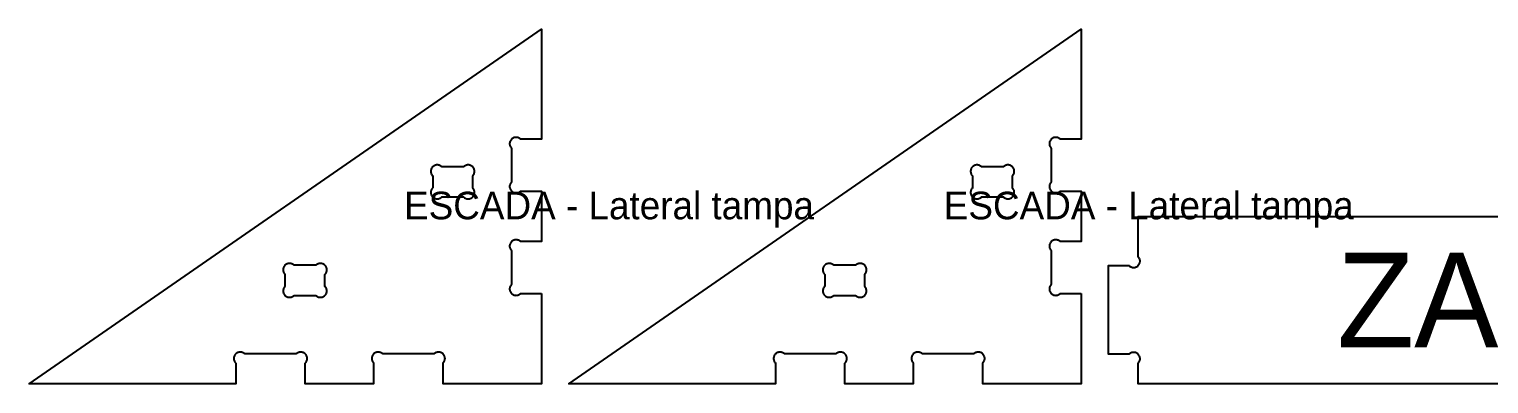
# Model space of a CAD drawing. Header units: millimetres. Extents: x 0 to 2750, y 0 to 1840.
# Drawn here: x 960 to 1701, y 386 to 566 of the extents above; entities that cross this region are included whole.
import ezdxf
from ezdxf.enums import TextEntityAlignment as Align

# ---------------------------------------------------------------- set-up
doc = ezdxf.new("R2010")
doc.units = ezdxf.units.MM
for name, color, linetype in [('CORTE_EXTERNO', 1, 'Continuous'), ('CORTE_INTERNO', 5, 'Continuous'), ('ETIQUETAS_NAO_CORTAR', 8, 'Continuous'), ('GRAVACAO', 3, 'Continuous')]:
    doc.layers.add(name, color=color, linetype=linetype)

msp = doc.modelspace()

# ---------------------------------------------------------------- linework, layer by layer
at = {"layer": 'CORTE_EXTERNO'}
for points in [[(1220, 431.85), (1220, 386), (1170.15, 386), (1170.15, 396.55), (1170.36, 396.79), (1170.55, 397.05), (1170.72, 397.32), (1170.85, 397.61), (1170.96, 397.91), (1171.04, 398.22), (1171.09, 398.53), (1171.1, 398.85), (1171.09, 399.17), (1171.04, 399.49), (1170.96, 399.8), (1170.85, 400.1), (1170.72, 400.38), (1170.55, 400.66), (1170.36, 400.91), (1170.15, 401.15), (1169.91, 401.36), (1169.66, 401.55), (1169.38, 401.72), (1169.1, 401.85), (1168.8, 401.96), (1168.49, 402.04), (1168.17, 402.09), (1167.85, 402.1), (1167.53, 402.09), (1167.22, 402.04), (1166.91, 401.96), (1166.61, 401.85), (1166.32, 401.72), (1166.05, 401.55), (1165.79, 401.36), (1165.55, 401.15), (1139.45, 401.15), (1139.45, 401.15), (1139.21, 401.36), (1138.95, 401.55), (1138.68, 401.72), (1138.39, 401.85), (1138.09, 401.96), (1137.78, 402.04), (1137.47, 402.09), (1137.15, 402.1), (1136.83, 402.09), (1136.51, 402.04), (1136.2, 401.96), (1135.9, 401.85), (1135.62, 401.72), (1135.34, 401.55), (1135.09, 401.36), (1134.85, 401.15), (1134.64, 400.91), (1134.45, 400.66), (1134.28, 400.38), (1134.15, 400.1), (1134.04, 399.8), (1133.96, 399.49), (1133.91, 399.17), (1133.9, 398.85), (1133.91, 398.53), (1133.96, 398.22), (1134.04, 397.91), (1134.15, 397.61), (1134.28, 397.32), (1134.45, 397.05), (1134.64, 396.79), (1134.85, 396.55), (1134.85, 386), (1100.15, 386), (1100.15, 396.55), (1100.36, 396.79), (1100.55, 397.05), (1100.72, 397.32), (1100.85, 397.61), (1100.96, 397.91), (1101.04, 398.22), (1101.09, 398.53), (1101.1, 398.85), (1101.09, 399.17), (1101.04, 399.49), (1100.96, 399.8), (1100.85, 400.1), (1100.72, 400.38), (1100.55, 400.66), (1100.36, 400.91), (1100.15, 401.15), (1099.91, 401.36), (1099.66, 401.55), (1099.38, 401.72), (1099.1, 401.85), (1098.8, 401.96), (1098.49, 402.04), (1098.17, 402.09), (1097.85, 402.1), (1097.53, 402.09), (1097.22, 402.04), (1096.91, 401.96), (1096.61, 401.85), (1096.32, 401.72), (1096.05, 401.55), (1095.79, 401.36), (1095.55, 401.15), (1069.45, 401.15), (1069.45, 401.15), (1069.21, 401.36), (1068.95, 401.55), (1068.68, 401.72), (1068.39, 401.85), (1068.09, 401.96), (1067.78, 402.04), (1067.47, 402.09), (1067.15, 402.1), (1066.83, 402.09), (1066.51, 402.04), (1066.2, 401.96), (1065.9, 401.85), (1065.62, 401.72), (1065.34, 401.55), (1065.09, 401.36), (1064.85, 401.15), (1064.64, 400.91), (1064.45, 400.66), (1064.28, 400.38), (1064.15, 400.1), (1064.04, 399.8), (1063.96, 399.49), (1063.91, 399.17), (1063.9, 398.85), (1063.91, 398.53), (1063.96, 398.22), (1064.04, 397.91), (1064.15, 397.61), (1064.28, 397.32), (1064.45, 397.05), (1064.64, 396.79), (1064.85, 396.55), (1064.85, 386), (960, 386), (1220, 566), (1220, 510.15), (1209.45, 510.15), (1209.21, 510.36), (1208.95, 510.55), (1208.68, 510.72), (1208.39, 510.85), (1208.09, 510.96), (1207.78, 511.04), (1207.47, 511.09), (1207.15, 511.1), (1206.83, 511.09), (1206.51, 511.04), (1206.2, 510.96), (1205.9, 510.85), (1205.62, 510.72), (1205.34, 510.55), (1205.09, 510.36), (1204.85, 510.15), (1204.64, 509.91), (1204.45, 509.66), (1204.28, 509.38), (1204.15, 509.1), (1204.04, 508.8), (1203.96, 508.49), (1203.91, 508.17), (1203.9, 507.85), (1203.91, 507.53), (1203.96, 507.22), (1204.04, 506.91), (1204.15, 506.61), (1204.28, 506.32), (1204.45, 506.05), (1204.64, 505.79), (1204.85, 505.55), (1204.85, 505.55), (1204.85, 488.45), (1204.85, 488.45), (1204.64, 488.21), (1204.45, 487.95), (1204.28, 487.68), (1204.15, 487.39), (1204.04, 487.09), (1203.96, 486.78), (1203.91, 486.47), (1203.9, 486.15), (1203.91, 485.83), (1203.96, 485.51), (1204.04, 485.2), (1204.15, 484.9), (1204.28, 484.62), (1204.45, 484.34), (1204.64, 484.09), (1204.85, 483.85), (1205.09, 483.64), (1205.34, 483.45), (1205.62, 483.28), (1205.9, 483.15), (1206.2, 483.04), (1206.51, 482.96), (1206.83, 482.91), (1207.15, 482.9), (1207.47, 482.91), (1207.78, 482.96), (1208.09, 483.04), (1208.39, 483.15), (1208.68, 483.28), (1208.95, 483.45), (1209.21, 483.64), (1209.45, 483.85), (1220, 483.85), (1220, 458.15), (1209.45, 458.15), (1209.21, 458.36), (1208.95, 458.55), (1208.68, 458.72), (1208.39, 458.85), (1208.09, 458.96), (1207.78, 459.04), (1207.47, 459.09), (1207.15, 459.1), (1206.83, 459.09), (1206.51, 459.04), (1206.2, 458.96), (1205.9, 458.85), (1205.62, 458.72), (1205.34, 458.55), (1205.09, 458.36), (1204.85, 458.15), (1204.64, 457.91), (1204.45, 457.66), (1204.28, 457.38), (1204.15, 457.1), (1204.04, 456.8), (1203.96, 456.49), (1203.91, 456.17), (1203.9, 455.85), (1203.91, 455.53), (1203.96, 455.22), (1204.04, 454.91), (1204.15, 454.61), (1204.28, 454.32), (1204.45, 454.05), (1204.64, 453.79), (1204.85, 453.55), (1204.85, 453.55), (1204.85, 436.45), (1204.85, 436.45), (1204.64, 436.21), (1204.45, 435.95), (1204.28, 435.68), (1204.15, 435.39), (1204.04, 435.09), (1203.96, 434.78), (1203.91, 434.47), (1203.9, 434.15), (1203.91, 433.83), (1203.96, 433.51), (1204.04, 433.2), (1204.15, 432.9), (1204.28, 432.62), (1204.45, 432.34), (1204.64, 432.09), (1204.85, 431.85), (1205.09, 431.64), (1205.34, 431.45), (1205.62, 431.28), (1205.9, 431.15), (1206.2, 431.04), (1206.51, 430.96), (1206.83, 430.91), (1207.15, 430.9), (1207.47, 430.91), (1207.78, 430.96), (1208.09, 431.04), (1208.39, 431.15), (1208.68, 431.28), (1208.95, 431.45), (1209.21, 431.64), (1209.45, 431.85), (1220, 431.85)], [(1494, 431.85), (1494, 386), (1444.15, 386), (1444.15, 396.55), (1444.36, 396.79), (1444.55, 397.05), (1444.72, 397.32), (1444.85, 397.61), (1444.96, 397.91), (1445.04, 398.22), (1445.09, 398.53), (1445.1, 398.85), (1445.09, 399.17), (1445.04, 399.49), (1444.96, 399.8), (1444.85, 400.1), (1444.72, 400.38), (1444.55, 400.66), (1444.36, 400.91), (1444.15, 401.15), (1443.91, 401.36), (1443.66, 401.55), (1443.38, 401.72), (1443.1, 401.85), (1442.8, 401.96), (1442.49, 402.04), (1442.17, 402.09), (1441.85, 402.1), (1441.53, 402.09), (1441.22, 402.04), (1440.91, 401.96), (1440.61, 401.85), (1440.32, 401.72), (1440.05, 401.55), (1439.79, 401.36), (1439.55, 401.15), (1413.45, 401.15), (1413.45, 401.15), (1413.21, 401.36), (1412.95, 401.55), (1412.68, 401.72), (1412.39, 401.85), (1412.09, 401.96), (1411.78, 402.04), (1411.47, 402.09), (1411.15, 402.1), (1410.83, 402.09), (1410.51, 402.04), (1410.2, 401.96), (1409.9, 401.85), (1409.62, 401.72), (1409.34, 401.55), (1409.09, 401.36), (1408.85, 401.15), (1408.64, 400.91), (1408.45, 400.66), (1408.28, 400.38), (1408.15, 400.1), (1408.04, 399.8), (1407.96, 399.49), (1407.91, 399.17), (1407.9, 398.85), (1407.91, 398.53), (1407.96, 398.22), (1408.04, 397.91), (1408.15, 397.61), (1408.28, 397.32), (1408.45, 397.05), (1408.64, 396.79), (1408.85, 396.55), (1408.85, 386), (1374.15, 386), (1374.15, 396.55), (1374.36, 396.79), (1374.55, 397.05), (1374.72, 397.32), (1374.85, 397.61), (1374.96, 397.91), (1375.04, 398.22), (1375.09, 398.53), (1375.1, 398.85), (1375.09, 399.17), (1375.04, 399.49), (1374.96, 399.8), (1374.85, 400.1), (1374.72, 400.38), (1374.55, 400.66), (1374.36, 400.91), (1374.15, 401.15), (1373.91, 401.36), (1373.66, 401.55), (1373.38, 401.72), (1373.1, 401.85), (1372.8, 401.96), (1372.49, 402.04), (1372.17, 402.09), (1371.85, 402.1), (1371.53, 402.09), (1371.22, 402.04), (1370.91, 401.96), (1370.61, 401.85), (1370.32, 401.72), (1370.05, 401.55), (1369.79, 401.36), (1369.55, 401.15), (1343.45, 401.15), (1343.45, 401.15), (1343.21, 401.36), (1342.95, 401.55), (1342.68, 401.72), (1342.39, 401.85), (1342.09, 401.96), (1341.78, 402.04), (1341.47, 402.09), (1341.15, 402.1), (1340.83, 402.09), (1340.51, 402.04), (1340.2, 401.96), (1339.9, 401.85), (1339.62, 401.72), (1339.34, 401.55), (1339.09, 401.36), (1338.85, 401.15), (1338.64, 400.91), (1338.45, 400.66), (1338.28, 400.38), (1338.15, 400.1), (1338.04, 399.8), (1337.96, 399.49), (1337.91, 399.17), (1337.9, 398.85), (1337.91, 398.53), (1337.96, 398.22), (1338.04, 397.91), (1338.15, 397.61), (1338.28, 397.32), (1338.45, 397.05), (1338.64, 396.79), (1338.85, 396.55), (1338.85, 386), (1234, 386), (1494, 566), (1494, 510.15), (1483.45, 510.15), (1483.21, 510.36), (1482.95, 510.55), (1482.68, 510.72), (1482.39, 510.85), (1482.09, 510.96), (1481.78, 511.04), (1481.47, 511.09), (1481.15, 511.1), (1480.83, 511.09), (1480.51, 511.04), (1480.2, 510.96), (1479.9, 510.85), (1479.62, 510.72), (1479.34, 510.55), (1479.09, 510.36), (1478.85, 510.15), (1478.64, 509.91), (1478.45, 509.66), (1478.28, 509.38), (1478.15, 509.1), (1478.04, 508.8), (1477.96, 508.49), (1477.91, 508.17), (1477.9, 507.85), (1477.91, 507.53), (1477.96, 507.22), (1478.04, 506.91), (1478.15, 506.61), (1478.28, 506.32), (1478.45, 506.05), (1478.64, 505.79), (1478.85, 505.55), (1478.85, 505.55), (1478.85, 488.45), (1478.85, 488.45), (1478.64, 488.21), (1478.45, 487.95), (1478.28, 487.68), (1478.15, 487.39), (1478.04, 487.09), (1477.96, 486.78), (1477.91, 486.47), (1477.9, 486.15), (1477.91, 485.83), (1477.96, 485.51), (1478.04, 485.2), (1478.15, 484.9), (1478.28, 484.62), (1478.45, 484.34), (1478.64, 484.09), (1478.85, 483.85), (1479.09, 483.64), (1479.34, 483.45), (1479.62, 483.28), (1479.9, 483.15), (1480.2, 483.04), (1480.51, 482.96), (1480.83, 482.91), (1481.15, 482.9), (1481.47, 482.91), (1481.78, 482.96), (1482.09, 483.04), (1482.39, 483.15), (1482.68, 483.28), (1482.95, 483.45), (1483.21, 483.64), (1483.45, 483.85), (1494, 483.85), (1494, 458.15), (1483.45, 458.15), (1483.21, 458.36), (1482.95, 458.55), (1482.68, 458.72), (1482.39, 458.85), (1482.09, 458.96), (1481.78, 459.04), (1481.47, 459.09), (1481.15, 459.1), (1480.83, 459.09), (1480.51, 459.04), (1480.2, 458.96), (1479.9, 458.85), (1479.62, 458.72), (1479.34, 458.55), (1479.09, 458.36), (1478.85, 458.15), (1478.64, 457.91), (1478.45, 457.66), (1478.28, 457.38), (1478.15, 457.1), (1478.04, 456.8), (1477.96, 456.49), (1477.91, 456.17), (1477.9, 455.85), (1477.91, 455.53), (1477.96, 455.22), (1478.04, 454.91), (1478.15, 454.61), (1478.28, 454.32), (1478.45, 454.05), (1478.64, 453.79), (1478.85, 453.55), (1478.85, 453.55), (1478.85, 436.45), (1478.85, 436.45), (1478.64, 436.21), (1478.45, 435.95), (1478.28, 435.68), (1478.15, 435.39), (1478.04, 435.09), (1477.96, 434.78), (1477.91, 434.47), (1477.9, 434.15), (1477.91, 433.83), (1477.96, 433.51), (1478.04, 433.2), (1478.15, 432.9), (1478.28, 432.62), (1478.45, 432.34), (1478.64, 432.09), (1478.85, 431.85), (1479.09, 431.64), (1479.34, 431.45), (1479.62, 431.28), (1479.9, 431.15), (1480.2, 431.04), (1480.51, 430.96), (1480.83, 430.91), (1481.15, 430.9), (1481.47, 430.91), (1481.78, 430.96), (1482.09, 431.04), (1482.39, 431.15), (1482.68, 431.28), (1482.95, 431.45), (1483.21, 431.64), (1483.45, 431.85), (1494, 431.85)]]:
    msp.add_lwpolyline(points, close=True, dxfattribs=at)
msp.add_lwpolyline([(1953, 386), (1523, 386), (1523, 396.4), (1523.21, 396.64), (1523.4, 396.9), (1523.57, 397.17), (1523.7, 397.46), (1523.81, 397.76), (1523.89, 398.07), (1523.94, 398.38), (1523.95, 398.7), (1523.94, 399.02), (1523.89, 399.34), (1523.81, 399.65), (1523.7, 399.95), (1523.57, 400.23), (1523.4, 400.51), (1523.21, 400.76), (1523, 401), (1523, 401), (1523, 401), (1522.76, 401.21), (1522.51, 401.4), (1522.23, 401.57), (1521.95, 401.7), (1521.65, 401.81), (1521.34, 401.89), (1521.02, 401.94), (1520.7, 401.95), (1520.38, 401.94), (1520.07, 401.89), (1519.76, 401.81), (1519.46, 401.7), (1519.17, 401.57), (1518.9, 401.4), (1518.64, 401.21), (1518.4, 401), (1508, 401), (1508, 401), (1508, 446), (1518.4, 446), (1518.64, 445.79), (1518.9, 445.6), (1519.17, 445.43), (1519.46, 445.3), (1519.76, 445.19), (1520.07, 445.11), (1520.38, 445.06), (1520.7, 445.05), (1521.02, 445.06), (1521.34, 445.11), (1521.65, 445.19), (1521.95, 445.3), (1522.23, 445.43), (1522.51, 445.6), (1522.76, 445.79), (1523, 446), (1523.21, 446.24), (1523.4, 446.49), (1523.57, 446.77), (1523.7, 447.05), (1523.81, 447.35), (1523.89, 447.66), (1523.94, 447.98), (1523.95, 448.3), (1523.94, 448.62), (1523.89, 448.93), (1523.81, 449.24), (1523.7, 449.54), (1523.57, 449.83), (1523.4, 450.1), (1523.21, 450.36), (1523, 450.6), (1523, 471), (1953, 471)], dxfattribs=at)
at = {"layer": 'CORTE_INTERNO'}
for points in [[(1164.85, 485.45), (1164.64, 485.21), (1164.45, 484.95), (1164.28, 484.68), (1164.15, 484.39), (1164.04, 484.09), (1163.96, 483.78), (1163.91, 483.47), (1163.9, 483.15), (1163.91, 482.83), (1163.96, 482.51), (1164.04, 482.2), (1164.15, 481.9), (1164.28, 481.62), (1164.45, 481.34), (1164.64, 481.09), (1164.85, 480.85), (1165.09, 480.64), (1165.34, 480.45), (1165.62, 480.28), (1165.9, 480.15), (1166.2, 480.04), (1166.51, 479.96), (1166.83, 479.91), (1167.15, 479.9), (1167.47, 479.91), (1167.78, 479.96), (1168.09, 480.04), (1168.39, 480.15), (1168.68, 480.28), (1168.95, 480.45), (1169.21, 480.64), (1169.45, 480.85), (1180.55, 480.85), (1180.79, 480.64), (1181.05, 480.45), (1181.32, 480.28), (1181.61, 480.15), (1181.91, 480.04), (1182.22, 479.96), (1182.53, 479.91), (1182.85, 479.9), (1183.17, 479.91), (1183.49, 479.96), (1183.8, 480.04), (1184.1, 480.15), (1184.38, 480.28), (1184.66, 480.45), (1184.91, 480.64), (1185.15, 480.85), (1185.36, 481.09), (1185.55, 481.34), (1185.72, 481.62), (1185.85, 481.9), (1185.96, 482.2), (1186.04, 482.51), (1186.09, 482.83), (1186.1, 483.15), (1186.09, 483.47), (1186.04, 483.78), (1185.96, 484.09), (1185.85, 484.39), (1185.72, 484.68), (1185.55, 484.95), (1185.36, 485.21), (1185.15, 485.45), (1185.15, 491.55), (1185.36, 491.79), (1185.55, 492.05), (1185.72, 492.32), (1185.85, 492.61), (1185.96, 492.91), (1186.04, 493.22), (1186.09, 493.53), (1186.1, 493.85), (1186.09, 494.17), (1186.04, 494.49), (1185.96, 494.8), (1185.85, 495.1), (1185.72, 495.38), (1185.55, 495.66), (1185.36, 495.91), (1185.15, 496.15), (1184.91, 496.36), (1184.66, 496.55), (1184.38, 496.72), (1184.1, 496.85), (1183.8, 496.96), (1183.49, 497.04), (1183.17, 497.09), (1182.85, 497.1), (1182.53, 497.09), (1182.22, 497.04), (1181.91, 496.96), (1181.61, 496.85), (1181.32, 496.72), (1181.05, 496.55), (1180.79, 496.36), (1180.55, 496.15), (1169.45, 496.15), (1169.21, 496.36), (1168.95, 496.55), (1168.68, 496.72), (1168.39, 496.85), (1168.09, 496.96), (1167.78, 497.04), (1167.47, 497.09), (1167.15, 497.1), (1166.83, 497.09), (1166.51, 497.04), (1166.2, 496.96), (1165.9, 496.85), (1165.62, 496.72), (1165.34, 496.55), (1165.09, 496.36), (1164.85, 496.15), (1164.64, 495.91), (1164.45, 495.66), (1164.28, 495.38), (1164.15, 495.1), (1164.04, 494.8), (1163.96, 494.49), (1163.91, 494.17), (1163.9, 493.85), (1163.91, 493.53), (1163.96, 493.22), (1164.04, 492.91), (1164.15, 492.61), (1164.28, 492.32), (1164.45, 492.05), (1164.64, 491.79), (1164.85, 491.55), (1164.85, 485.45)], [(1438.85, 485.45), (1438.64, 485.21), (1438.45, 484.95), (1438.28, 484.68), (1438.15, 484.39), (1438.04, 484.09), (1437.96, 483.78), (1437.91, 483.47), (1437.9, 483.15), (1437.91, 482.83), (1437.96, 482.51), (1438.04, 482.2), (1438.15, 481.9), (1438.28, 481.62), (1438.45, 481.34), (1438.64, 481.09), (1438.85, 480.85), (1439.09, 480.64), (1439.34, 480.45), (1439.62, 480.28), (1439.9, 480.15), (1440.2, 480.04), (1440.51, 479.96), (1440.83, 479.91), (1441.15, 479.9), (1441.47, 479.91), (1441.78, 479.96), (1442.09, 480.04), (1442.39, 480.15), (1442.68, 480.28), (1442.95, 480.45), (1443.21, 480.64), (1443.45, 480.85), (1454.55, 480.85), (1454.79, 480.64), (1455.05, 480.45), (1455.32, 480.28), (1455.61, 480.15), (1455.91, 480.04), (1456.22, 479.96), (1456.53, 479.91), (1456.85, 479.9), (1457.17, 479.91), (1457.49, 479.96), (1457.8, 480.04), (1458.1, 480.15), (1458.38, 480.28), (1458.66, 480.45), (1458.91, 480.64), (1459.15, 480.85), (1459.36, 481.09), (1459.55, 481.34), (1459.72, 481.62), (1459.85, 481.9), (1459.96, 482.2), (1460.04, 482.51), (1460.09, 482.83), (1460.1, 483.15), (1460.09, 483.47), (1460.04, 483.78), (1459.96, 484.09), (1459.85, 484.39), (1459.72, 484.68), (1459.55, 484.95), (1459.36, 485.21), (1459.15, 485.45), (1459.15, 491.55), (1459.36, 491.79), (1459.55, 492.05), (1459.72, 492.32), (1459.85, 492.61), (1459.96, 492.91), (1460.04, 493.22), (1460.09, 493.53), (1460.1, 493.85), (1460.09, 494.17), (1460.04, 494.49), (1459.96, 494.8), (1459.85, 495.1), (1459.72, 495.38), (1459.55, 495.66), (1459.36, 495.91), (1459.15, 496.15), (1458.91, 496.36), (1458.66, 496.55), (1458.38, 496.72), (1458.1, 496.85), (1457.8, 496.96), (1457.49, 497.04), (1457.17, 497.09), (1456.85, 497.1), (1456.53, 497.09), (1456.22, 497.04), (1455.91, 496.96), (1455.61, 496.85), (1455.32, 496.72), (1455.05, 496.55), (1454.79, 496.36), (1454.55, 496.15), (1443.45, 496.15), (1443.21, 496.36), (1442.95, 496.55), (1442.68, 496.72), (1442.39, 496.85), (1442.09, 496.96), (1441.78, 497.04), (1441.47, 497.09), (1441.15, 497.1), (1440.83, 497.09), (1440.51, 497.04), (1440.2, 496.96), (1439.9, 496.85), (1439.62, 496.72), (1439.34, 496.55), (1439.09, 496.36), (1438.85, 496.15), (1438.64, 495.91), (1438.45, 495.66), (1438.28, 495.38), (1438.15, 495.1), (1438.04, 494.8), (1437.96, 494.49), (1437.91, 494.17), (1437.9, 493.85), (1437.91, 493.53), (1437.96, 493.22), (1438.04, 492.91), (1438.15, 492.61), (1438.28, 492.32), (1438.45, 492.05), (1438.64, 491.79), (1438.85, 491.55), (1438.85, 485.45)], [(1089.85, 435.45), (1089.64, 435.21), (1089.45, 434.95), (1089.28, 434.68), (1089.15, 434.39), (1089.04, 434.09), (1088.96, 433.78), (1088.91, 433.47), (1088.9, 433.15), (1088.91, 432.83), (1088.96, 432.51), (1089.04, 432.2), (1089.15, 431.9), (1089.28, 431.62), (1089.45, 431.34), (1089.64, 431.09), (1089.85, 430.85), (1090.09, 430.64), (1090.34, 430.45), (1090.62, 430.28), (1090.9, 430.15), (1091.2, 430.04), (1091.51, 429.96), (1091.83, 429.91), (1092.15, 429.9), (1092.47, 429.91), (1092.78, 429.96), (1093.09, 430.04), (1093.39, 430.15), (1093.68, 430.28), (1093.95, 430.45), (1094.21, 430.64), (1094.45, 430.85), (1105.55, 430.85), (1105.79, 430.64), (1106.05, 430.45), (1106.32, 430.28), (1106.61, 430.15), (1106.91, 430.04), (1107.22, 429.96), (1107.53, 429.91), (1107.85, 429.9), (1108.17, 429.91), (1108.49, 429.96), (1108.8, 430.04), (1109.1, 430.15), (1109.38, 430.28), (1109.66, 430.45), (1109.91, 430.64), (1110.15, 430.85), (1110.36, 431.09), (1110.55, 431.34), (1110.72, 431.62), (1110.85, 431.9), (1110.96, 432.2), (1111.04, 432.51), (1111.09, 432.83), (1111.1, 433.15), (1111.09, 433.47), (1111.04, 433.78), (1110.96, 434.09), (1110.85, 434.39), (1110.72, 434.68), (1110.55, 434.95), (1110.36, 435.21), (1110.15, 435.45), (1110.15, 441.55), (1110.36, 441.79), (1110.55, 442.05), (1110.72, 442.32), (1110.85, 442.61), (1110.96, 442.91), (1111.04, 443.22), (1111.09, 443.53), (1111.1, 443.85), (1111.09, 444.17), (1111.04, 444.49), (1110.96, 444.8), (1110.85, 445.1), (1110.72, 445.38), (1110.55, 445.66), (1110.36, 445.91), (1110.15, 446.15), (1109.91, 446.36), (1109.66, 446.55), (1109.38, 446.72), (1109.1, 446.85), (1108.8, 446.96), (1108.49, 447.04), (1108.17, 447.09), (1107.85, 447.1), (1107.53, 447.09), (1107.22, 447.04), (1106.91, 446.96), (1106.61, 446.85), (1106.32, 446.72), (1106.05, 446.55), (1105.79, 446.36), (1105.55, 446.15), (1094.45, 446.15), (1094.21, 446.36), (1093.95, 446.55), (1093.68, 446.72), (1093.39, 446.85), (1093.09, 446.96), (1092.78, 447.04), (1092.47, 447.09), (1092.15, 447.1), (1091.83, 447.09), (1091.51, 447.04), (1091.2, 446.96), (1090.9, 446.85), (1090.62, 446.72), (1090.34, 446.55), (1090.09, 446.36), (1089.85, 446.15), (1089.64, 445.91), (1089.45, 445.66), (1089.28, 445.38), (1089.15, 445.1), (1089.04, 444.8), (1088.96, 444.49), (1088.91, 444.17), (1088.9, 443.85), (1088.91, 443.53), (1088.96, 443.22), (1089.04, 442.91), (1089.15, 442.61), (1089.28, 442.32), (1089.45, 442.05), (1089.64, 441.79), (1089.85, 441.55), (1089.85, 435.45)], [(1363.85, 435.45), (1363.64, 435.21), (1363.45, 434.95), (1363.28, 434.68), (1363.15, 434.39), (1363.04, 434.09), (1362.96, 433.78), (1362.91, 433.47), (1362.9, 433.15), (1362.91, 432.83), (1362.96, 432.51), (1363.04, 432.2), (1363.15, 431.9), (1363.28, 431.62), (1363.45, 431.34), (1363.64, 431.09), (1363.85, 430.85), (1364.09, 430.64), (1364.34, 430.45), (1364.62, 430.28), (1364.9, 430.15), (1365.2, 430.04), (1365.51, 429.96), (1365.83, 429.91), (1366.15, 429.9), (1366.47, 429.91), (1366.78, 429.96), (1367.09, 430.04), (1367.39, 430.15), (1367.68, 430.28), (1367.95, 430.45), (1368.21, 430.64), (1368.45, 430.85), (1379.55, 430.85), (1379.79, 430.64), (1380.05, 430.45), (1380.32, 430.28), (1380.61, 430.15), (1380.91, 430.04), (1381.22, 429.96), (1381.53, 429.91), (1381.85, 429.9), (1382.17, 429.91), (1382.49, 429.96), (1382.8, 430.04), (1383.1, 430.15), (1383.38, 430.28), (1383.66, 430.45), (1383.91, 430.64), (1384.15, 430.85), (1384.36, 431.09), (1384.55, 431.34), (1384.72, 431.62), (1384.85, 431.9), (1384.96, 432.2), (1385.04, 432.51), (1385.09, 432.83), (1385.1, 433.15), (1385.09, 433.47), (1385.04, 433.78), (1384.96, 434.09), (1384.85, 434.39), (1384.72, 434.68), (1384.55, 434.95), (1384.36, 435.21), (1384.15, 435.45), (1384.15, 441.55), (1384.36, 441.79), (1384.55, 442.05), (1384.72, 442.32), (1384.85, 442.61), (1384.96, 442.91), (1385.04, 443.22), (1385.09, 443.53), (1385.1, 443.85), (1385.09, 444.17), (1385.04, 444.49), (1384.96, 444.8), (1384.85, 445.1), (1384.72, 445.38), (1384.55, 445.66), (1384.36, 445.91), (1384.15, 446.15), (1383.91, 446.36), (1383.66, 446.55), (1383.38, 446.72), (1383.1, 446.85), (1382.8, 446.96), (1382.49, 447.04), (1382.17, 447.09), (1381.85, 447.1), (1381.53, 447.09), (1381.22, 447.04), (1380.91, 446.96), (1380.61, 446.85), (1380.32, 446.72), (1380.05, 446.55), (1379.79, 446.36), (1379.55, 446.15), (1368.45, 446.15), (1368.21, 446.36), (1367.95, 446.55), (1367.68, 446.72), (1367.39, 446.85), (1367.09, 446.96), (1366.78, 447.04), (1366.47, 447.09), (1366.15, 447.1), (1365.83, 447.09), (1365.51, 447.04), (1365.2, 446.96), (1364.9, 446.85), (1364.62, 446.72), (1364.34, 446.55), (1364.09, 446.36), (1363.85, 446.15), (1363.64, 445.91), (1363.45, 445.66), (1363.28, 445.38), (1363.15, 445.1), (1363.04, 444.8), (1362.96, 444.49), (1362.91, 444.17), (1362.9, 443.85), (1362.91, 443.53), (1362.96, 443.22), (1363.04, 442.91), (1363.15, 442.61), (1363.28, 442.32), (1363.45, 442.05), (1363.64, 441.79), (1363.85, 441.55), (1363.85, 435.45)]]:
    msp.add_lwpolyline(points, close=True, dxfattribs=at)

# ---------------------------------------------------------------- texts
at = {"layer": 'ETIQUETAS_NAO_CORTAR'}
for p in [(1150.31, 469.5), (1424.31, 469.5)]:
    msp.add_text('ESCADA - Lateral tampa', height=14, dxfattribs=at).set_placement(p)
at = {"layer": 'GRAVACAO'}
msp.add_text('ZAMBO', height=48, dxfattribs=at).set_placement((1738, 428.5), align=Align.MIDDLE_CENTER)

doc.saveas('drawing.dxf')
